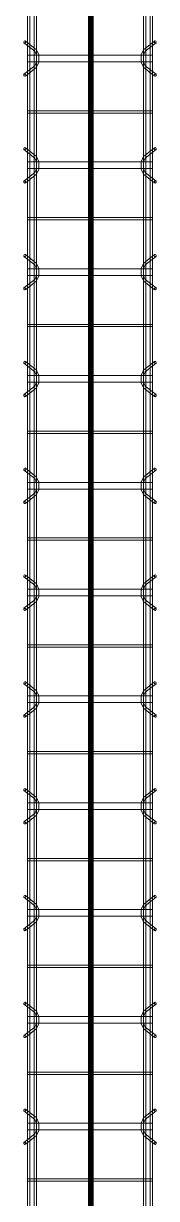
# Model space of a CAD drawing. Header units: inches. Extents: x -19229 to -222, y -6301 to 12387.
# Drawn here: x -2344.4 to -2329.5, y 10019.4 to 10151.4 of the extents above; entities that cross this region are included whole.
import ezdxf

# ---------------------------------------------------------------- set-up
doc = ezdxf.new("R2010")
doc.units = ezdxf.units.IN
doc.header["$MEASUREMENT"] = 0
doc.layers.add('A-GENM', color=13, linetype='Continuous', lineweight=9)
doc.layers.add('S-BEAM', color=12, linetype='Continuous', lineweight=9)

# ---------------------------------------------------------------- blocks, each defined once
blk = doc.blocks.new('Dowel bar assembly - Dowel bar assembly-669756-SLAB ON GROUND JOINTS')
at = {"layer": 'S-BEAM'}
for p, q in [((2175, 1.98), (0, 1.98)), ((0, 1.72), (2175, 1.72)), ((119.87, 1.99), (119.87, -12.01)), ((120.13, 1.99), (119.87, 1.99)), ((119.87, 1.99), (120.13, 1.99)), ((120.13, -12.01), (120.13, 1.99)), ((124.02, 2.23), (124.97, 1.03)), ((125.18, 1.19), (124.23, 2.39)), ((125.63, 1.99), (125.63, -12.01)), ((126.38, 1.99), (125.63, 1.99)), ((125.63, 1.99), (126.38, 1.99)), ((126.38, -12.01), (126.38, 1.99)), ((127.76, 2.39), (126.81, 1.19)), ((127.01, 1.03), (127.96, 2.23)), ((131.87, 1.99), (131.87, -12.01)), ((132.13, 1.99), (131.87, 1.99)), ((131.87, 1.99), (132.13, 1.99)), ((132.13, -12.01), (132.13, 1.99)), ((136.02, 2.23), (136.97, 1.03)), ((137.18, 1.19), (136.23, 2.39)), ((137.63, 1.99), (137.63, -12.01)), ((138.38, 1.99), (137.63, 1.99)), ((137.63, 1.99), (138.38, 1.99)), ((138.38, -12.01), (138.38, 1.99)), ((139.76, 2.39), (138.81, 1.19)), ((139.01, 1.03), (139.96, 2.23)), ((143.87, 1.99), (143.87, -12.01)), ((144.13, 1.99), (143.87, 1.99)), ((143.87, 1.99), (144.13, 1.99)), ((144.13, -12.01), (144.13, 1.99)), ((148.02, 2.23), (148.97, 1.03)), ((149.18, 1.19), (148.23, 2.39)), ((149.63, 1.99), (149.63, -12.01)), ((150.38, 1.99), (149.63, 1.99)), ((149.63, 1.99), (150.38, 1.99)), ((150.38, -12.01), (150.38, 1.99)), ((151.76, 2.39), (150.81, 1.19)), ((151.01, 1.03), (151.96, 2.23)), ((155.87, 1.99), (155.87, -12.01)), ((156.13, 1.99), (155.87, 1.99)), ((155.87, 1.99), (156.13, 1.99)), ((156.13, -12.01), (156.13, 1.99)), ((160.02, 2.23), (160.97, 1.03)), ((161.18, 1.19), (160.23, 2.39)), ((161.63, 1.99), (161.63, -12.01)), ((162.38, 1.99), (161.63, 1.99)), ((161.63, 1.99), (162.38, 1.99)), ((162.38, -12.01), (162.38, 1.99)), ((163.76, 2.39), (162.81, 1.19)), ((163.01, 1.03), (163.96, 2.23)), ((167.87, 1.99), (167.87, -12.01)), ((168.13, 1.99), (167.87, 1.99)), ((167.87, 1.99), (168.13, 1.99)), ((168.13, -12.01), (168.13, 1.99)), ((172.02, 2.23), (172.97, 1.03)), ((173.18, 1.19), (172.23, 2.39)), ((173.63, 1.99), (173.63, -12.01)), ((174.38, 1.99), (173.63, 1.99)), ((173.63, 1.99), (174.38, 1.99)), ((174.38, -12.01), (174.38, 1.99)), ((175.76, 2.39), (174.81, 1.19)), ((175.01, 1.03), (175.96, 2.23)), ((179.87, 1.99), (179.87, -12.01)), ((180.13, 1.99), (179.87, 1.99)), ((179.87, 1.99), (180.13, 1.99)), ((180.13, -12.01), (180.13, 1.99)), ((184.02, 2.23), (184.97, 1.03)), ((185.18, 1.19), (184.23, 2.39)), ((185.63, 1.99), (185.63, -12.01)), ((186.38, 1.99), (185.63, 1.99)), ((185.63, 1.99), (186.38, 1.99)), ((186.38, -12.01), (186.38, 1.99)), ((187.76, 2.39), (186.81, 1.19)), ((187.01, 1.03), (187.96, 2.23)), ((191.87, 1.99), (191.87, -12.01)), ((192.13, 1.99), (191.87, 1.99)), ((191.87, 1.99), (192.13, 1.99)), ((192.13, -12.01), (192.13, 1.99)), ((196.02, 2.23), (196.97, 1.03)), ((197.18, 1.19), (196.23, 2.39)), ((197.63, 1.99), (197.63, -12.01)), ((198.38, 1.99), (197.63, 1.99)), ((197.63, 1.99), (198.38, 1.99)), ((198.38, -12.01), (198.38, 1.99)), ((199.76, 2.39), (198.81, 1.19)), ((199.01, 1.03), (199.96, 2.23)), ((203.87, 1.99), (203.87, -12.01)), ((204.13, 1.99), (203.87, 1.99)), ((203.87, 1.99), (204.13, 1.99)), ((204.13, -12.01), (204.13, 1.99)), ((208.02, 2.23), (208.97, 1.03)), ((209.18, 1.19), (208.23, 2.39)), ((209.63, 1.99), (209.63, -12.01)), ((210.38, 1.99), (209.63, 1.99)), ((209.63, 1.99), (210.38, 1.99)), ((210.38, -12.01), (210.38, 1.99)), ((211.76, 2.39), (210.81, 1.19)), ((211.01, 1.03), (211.96, 2.23)), ((215.87, 1.99), (215.87, -12.01)), ((216.13, 1.99), (215.87, 1.99)), ((215.87, 1.99), (216.13, 1.99)), ((216.13, -12.01), (216.13, 1.99)), ((220.02, 2.23), (220.97, 1.03)), ((221.18, 1.19), (220.23, 2.39)), ((221.63, 1.99), (221.63, -12.01)), ((222.38, 1.99), (221.63, 1.99)), ((221.63, 1.99), (222.38, 1.99)), ((222.38, -12.01), (222.38, 1.99)), ((223.76, 2.39), (222.81, 1.19)), ((223.01, 1.03), (223.96, 2.23)), ((227.87, 1.99), (227.87, -12.01)), ((228.13, 1.99), (227.87, 1.99)), ((227.87, 1.99), (228.13, 1.99)), ((228.13, -12.01), (228.13, 1.99)), ((232.02, 2.23), (232.97, 1.03)), ((233.18, 1.19), (232.23, 2.39)), ((233.63, 1.99), (233.63, -12.01)), ((234.38, 1.99), (233.63, 1.99)), ((233.63, 1.99), (234.38, 1.99)), ((234.38, -12.01), (234.38, 1.99)), ((235.76, 2.39), (234.81, 1.19)), ((235.01, 1.03), (235.96, 2.23)), ((239.87, 1.99), (239.87, -12.01)), ((240.13, 1.99), (239.87, 1.99)), ((239.87, 1.99), (240.13, 1.99)), ((240.13, -12.01), (240.13, 1.99)), ((244.02, 2.23), (244.97, 1.03)), ((245.18, 1.19), (244.23, 2.39)), ((245.63, 1.99), (245.63, -12.01)), ((246.38, 1.99), (245.63, 1.99)), ((245.63, 1.99), (246.38, 1.99)), ((246.38, -12.01), (246.38, 1.99)), ((247.76, 2.39), (246.81, 1.19)), ((247.01, 1.03), (247.96, 2.23)), ((2175, 1.25), (0, 1.25)), ((0, 0.99), (2175, 0.99)), ((2175, -11.01), (0, -11.01)), ((0, -11.27), (2175, -11.27)), ((2175, -11.74), (0, -11.74)), ((124.97, -11.05), (124.02, -12.25)), ((124.23, -12.41), (125.18, -11.21)), ((126.81, -11.21), (127.76, -12.41)), ((127.96, -12.25), (127.01, -11.05)), ((136.97, -11.05), (136.02, -12.25)), ((136.23, -12.41), (137.18, -11.21)), ((138.81, -11.21), (139.76, -12.41)), ((139.96, -12.25), (139.01, -11.05)), ((148.97, -11.05), (148.02, -12.25)), ((148.23, -12.41), (149.18, -11.21)), ((150.81, -11.21), (151.76, -12.41)), ((151.96, -12.25), (151.01, -11.05)), ((160.97, -11.05), (160.02, -12.25)), ((160.23, -12.41), (161.18, -11.21)), ((162.81, -11.21), (163.76, -12.41)), ((163.96, -12.25), (163.01, -11.05)), ((172.97, -11.05), (172.02, -12.25)), ((172.23, -12.41), (173.18, -11.21)), ((174.81, -11.21), (175.76, -12.41)), ((175.96, -12.25), (175.01, -11.05)), ((184.97, -11.05), (184.02, -12.25)), ((184.23, -12.41), (185.18, -11.21)), ((186.81, -11.21), (187.76, -12.41)), ((187.96, -12.25), (187.01, -11.05)), ((196.97, -11.05), (196.02, -12.25)), ((196.23, -12.41), (197.18, -11.21)), ((198.81, -11.21), (199.76, -12.41)), ((199.96, -12.25), (199.01, -11.05)), ((208.97, -11.05), (208.02, -12.25)), ((208.23, -12.41), (209.18, -11.21)), ((210.81, -11.21), (211.76, -12.41)), ((211.96, -12.25), (211.01, -11.05)), ((220.97, -11.05), (220.02, -12.25)), ((220.23, -12.41), (221.18, -11.21)), ((222.81, -11.21), (223.76, -12.41)), ((223.96, -12.25), (223.01, -11.05)), ((232.97, -11.05), (232.02, -12.25)), ((232.23, -12.41), (233.18, -11.21)), ((234.81, -11.21), (235.76, -12.41)), ((235.96, -12.25), (235.01, -11.05)), ((244.97, -11.05), (244.02, -12.25)), ((244.23, -12.41), (245.18, -11.21)), ((246.81, -11.21), (247.76, -12.41)), ((247.96, -12.25), (247.01, -11.05)), ((0, -12), (2175, -12)), ((120.13, -12.01), (119.87, -12.01)), ((119.87, -12.01), (120.13, -12.01)), ((126.38, -12.01), (125.63, -12.01)), ((125.63, -12.01), (126.38, -12.01)), ((132.13, -12.01), (131.87, -12.01)), ((131.87, -12.01), (132.13, -12.01)), ((138.38, -12.01), (137.63, -12.01)), ((137.63, -12.01), (138.38, -12.01)), ((144.13, -12.01), (143.87, -12.01)), ((143.87, -12.01), (144.13, -12.01)), ((150.38, -12.01), (149.63, -12.01)), ((149.63, -12.01), (150.38, -12.01)), ((156.13, -12.01), (155.87, -12.01)), ((155.87, -12.01), (156.13, -12.01)), ((162.38, -12.01), (161.63, -12.01)), ((161.63, -12.01), (162.38, -12.01)), ((168.13, -12.01), (167.87, -12.01)), ((167.87, -12.01), (168.13, -12.01)), ((174.38, -12.01), (173.63, -12.01)), ((173.63, -12.01), (174.38, -12.01)), ((180.13, -12.01), (179.87, -12.01)), ((179.87, -12.01), (180.13, -12.01)), ((186.38, -12.01), (185.63, -12.01)), ((185.63, -12.01), (186.38, -12.01)), ((192.13, -12.01), (191.87, -12.01)), ((191.87, -12.01), (192.13, -12.01)), ((198.38, -12.01), (197.63, -12.01)), ((197.63, -12.01), (198.38, -12.01)), ((204.13, -12.01), (203.87, -12.01)), ((203.87, -12.01), (204.13, -12.01)), ((210.38, -12.01), (209.63, -12.01)), ((209.63, -12.01), (210.38, -12.01)), ((216.13, -12.01), (215.87, -12.01)), ((215.87, -12.01), (216.13, -12.01)), ((222.38, -12.01), (221.63, -12.01)), ((221.63, -12.01), (222.38, -12.01)), ((228.13, -12.01), (227.87, -12.01)), ((227.87, -12.01), (228.13, -12.01)), ((234.38, -12.01), (233.63, -12.01)), ((233.63, -12.01), (234.38, -12.01)), ((240.13, -12.01), (239.87, -12.01)), ((239.87, -12.01), (240.13, -12.01)), ((246.38, -12.01), (245.63, -12.01)), ((245.63, -12.01), (246.38, -12.01))]:
    blk.add_line(p, q, dxfattribs=at)
at = {"layer": 'S-BEAM', "flags": 128}
for points in [[(124.97, 1.03), (125.53, 0.73), (126.39, 0.72), (126.97, 0.99), (127.01, 1.03)], [(125.18, 1.19), (125.62, 0.97), (126.38, 0.98), (126.81, 1.19)], [(136.97, 1.03), (137.53, 0.73), (138.39, 0.72), (138.97, 0.99), (139.01, 1.03)], [(137.18, 1.19), (137.62, 0.97), (138.38, 0.98), (138.81, 1.19)], [(148.97, 1.03), (149.53, 0.73), (150.39, 0.72), (150.97, 0.99), (151.01, 1.03)], [(149.18, 1.19), (149.62, 0.97), (150.38, 0.98), (150.81, 1.19)], [(160.97, 1.03), (161.53, 0.73), (162.39, 0.72), (162.97, 0.99), (163.01, 1.03)], [(161.18, 1.19), (161.62, 0.97), (162.38, 0.98), (162.81, 1.19)], [(172.97, 1.03), (173.53, 0.73), (174.39, 0.72), (174.97, 0.99), (175.01, 1.03)], [(173.18, 1.19), (173.62, 0.97), (174.38, 0.98), (174.81, 1.19)], [(184.97, 1.03), (185.53, 0.73), (186.39, 0.72), (186.97, 0.99), (187.01, 1.03)], [(185.18, 1.19), (185.62, 0.97), (186.38, 0.98), (186.81, 1.19)], [(196.97, 1.03), (197.53, 0.73), (198.39, 0.72), (198.97, 0.99), (199.01, 1.03)], [(197.18, 1.19), (197.62, 0.97), (198.38, 0.98), (198.81, 1.19)], [(208.97, 1.03), (209.53, 0.73), (210.39, 0.72), (210.97, 0.99), (211.01, 1.03)], [(209.18, 1.19), (209.62, 0.97), (210.38, 0.98), (210.81, 1.19)], [(220.97, 1.03), (221.53, 0.73), (222.39, 0.72), (222.97, 0.99), (223.01, 1.03)], [(221.18, 1.19), (221.62, 0.97), (222.38, 0.98), (222.81, 1.19)], [(232.97, 1.03), (233.53, 0.73), (234.39, 0.72), (234.97, 0.99), (235.01, 1.03)], [(233.18, 1.19), (233.62, 0.97), (234.38, 0.98), (234.81, 1.19)], [(244.97, 1.03), (245.53, 0.73), (246.39, 0.72), (246.97, 0.99), (247.01, 1.03)], [(245.18, 1.19), (245.62, 0.97), (246.38, 0.98), (246.81, 1.19)], [(124.97, -11.05), (125.53, -10.75), (126.39, -10.74), (126.97, -11.01), (127.01, -11.05)], [(125.18, -11.21), (125.62, -10.99), (126.38, -11), (126.81, -11.21)], [(136.97, -11.05), (137.53, -10.75), (138.39, -10.74), (138.97, -11.01), (139.01, -11.05)], [(137.18, -11.21), (137.62, -10.99), (138.38, -11), (138.81, -11.21)], [(148.97, -11.05), (149.53, -10.75), (150.39, -10.74), (150.97, -11.01), (151.01, -11.05)], [(149.18, -11.21), (149.62, -10.99), (150.38, -11), (150.81, -11.21)], [(160.97, -11.05), (161.53, -10.75), (162.39, -10.74), (162.97, -11.01), (163.01, -11.05)], [(161.18, -11.21), (161.62, -10.99), (162.38, -11), (162.81, -11.21)], [(172.97, -11.05), (173.53, -10.75), (174.39, -10.74), (174.97, -11.01), (175.01, -11.05)], [(173.18, -11.21), (173.62, -10.99), (174.38, -11), (174.81, -11.21)], [(184.97, -11.05), (185.53, -10.75), (186.39, -10.74), (186.97, -11.01), (187.01, -11.05)], [(185.18, -11.21), (185.62, -10.99), (186.38, -11), (186.81, -11.21)], [(196.97, -11.05), (197.53, -10.75), (198.39, -10.74), (198.97, -11.01), (199.01, -11.05)], [(197.18, -11.21), (197.62, -10.99), (198.38, -11), (198.81, -11.21)], [(208.97, -11.05), (209.53, -10.75), (210.39, -10.74), (210.97, -11.01), (211.01, -11.05)], [(209.18, -11.21), (209.62, -10.99), (210.38, -11), (210.81, -11.21)], [(220.97, -11.05), (221.53, -10.75), (222.39, -10.74), (222.97, -11.01), (223.01, -11.05)], [(221.18, -11.21), (221.62, -10.99), (222.38, -11), (222.81, -11.21)], [(232.97, -11.05), (233.53, -10.75), (234.39, -10.74), (234.97, -11.01), (235.01, -11.05)], [(233.18, -11.21), (233.62, -10.99), (234.38, -11), (234.81, -11.21)], [(244.97, -11.05), (245.53, -10.75), (246.39, -10.74), (246.97, -11.01), (247.01, -11.05)], [(245.18, -11.21), (245.62, -10.99), (246.38, -11), (246.81, -11.21)]]:
    blk.add_lwpolyline(points, dxfattribs=at)
at = {"layer": 'S-BEAM'}
for centre, major_axis, start_param, end_param in [((124.12, 2.31), (0.101, 0.08), 5.709265, 8.850858), ((124.12, 2.31), (0.101, 0.08), 2.567673, 5.709265), ((127.86, 2.31), (-0.101, 0.08), 3.715513, 6.857105), ((127.86, 2.31), (-0.101, 0.08), 0.57392, 3.715513), ((136.12, 2.31), (0.101, 0.08), 5.709265, 8.850858), ((136.12, 2.31), (0.101, 0.08), 2.567673, 5.709265), ((139.86, 2.31), (-0.101, 0.08), 3.715513, 6.857105), ((139.86, 2.31), (-0.101, 0.08), 0.57392, 3.715513), ((148.12, 2.31), (0.101, 0.08), 5.709265, 8.850858), ((148.12, 2.31), (0.101, 0.08), 2.567673, 5.709265), ((151.86, 2.31), (-0.101, 0.08), 3.715513, 6.857105), ((151.86, 2.31), (-0.101, 0.08), 0.57392, 3.715513), ((160.12, 2.31), (0.101, 0.08), 5.709265, 8.850858), ((160.12, 2.31), (0.101, 0.08), 2.567673, 5.709265), ((163.86, 2.31), (-0.101, 0.08), 3.715513, 6.857105), ((163.86, 2.31), (-0.101, 0.08), 0.57392, 3.715513), ((172.12, 2.31), (0.101, 0.08), 5.709265, 8.850858), ((172.12, 2.31), (0.101, 0.08), 2.567673, 5.709265), ((175.86, 2.31), (-0.101, 0.08), 3.715513, 6.857105), ((175.86, 2.31), (-0.101, 0.08), 0.57392, 3.715513), ((184.12, 2.31), (0.101, 0.08), 5.709265, 8.850858), ((184.12, 2.31), (0.101, 0.08), 2.567673, 5.709265), ((187.86, 2.31), (-0.101, 0.08), 3.715513, 6.857105), ((187.86, 2.31), (-0.101, 0.08), 0.57392, 3.715513), ((196.12, 2.31), (0.101, 0.08), 5.709265, 8.850858), ((196.12, 2.31), (0.101, 0.08), 2.567673, 5.709265), ((199.86, 2.31), (-0.101, 0.08), 3.715513, 6.857105), ((199.86, 2.31), (-0.101, 0.08), 0.57392, 3.715513), ((208.12, 2.31), (0.101, 0.08), 5.709265, 8.850858), ((208.12, 2.31), (0.101, 0.08), 2.567673, 5.709265), ((211.86, 2.31), (-0.101, 0.08), 3.715513, 6.857105), ((211.86, 2.31), (-0.101, 0.08), 0.57392, 3.715513), ((220.12, 2.31), (0.101, 0.08), 5.709265, 8.850858), ((220.12, 2.31), (0.101, 0.08), 2.567673, 5.709265), ((223.86, 2.31), (-0.101, 0.08), 3.715513, 6.857105), ((223.86, 2.31), (-0.101, 0.08), 0.57392, 3.715513), ((232.12, 2.31), (0.101, 0.08), 5.709265, 8.850858), ((232.12, 2.31), (0.101, 0.08), 2.567673, 5.709265), ((235.86, 2.31), (-0.101, 0.08), 3.715513, 6.857105), ((235.86, 2.31), (-0.101, 0.08), 0.57392, 3.715513), ((244.12, 2.31), (0.101, 0.08), 5.709265, 8.850858), ((244.12, 2.31), (0.101, 0.08), 2.567673, 5.709265), ((247.86, 2.31), (-0.101, 0.08), 3.715513, 6.857105), ((247.86, 2.31), (-0.101, 0.08), 0.57392, 3.715513), ((124.12, -12.33), (-0.101, 0.08), 3.715513, 6.857105), ((124.12, -12.33), (-0.101, 0.08), 0.57392, 3.715513), ((127.86, -12.33), (0.101, 0.08), 5.709265, 8.850858), ((127.86, -12.33), (0.101, 0.08), 2.567673, 5.709265), ((136.12, -12.33), (-0.101, 0.08), 3.715513, 6.857105), ((136.12, -12.33), (-0.101, 0.08), 0.57392, 3.715513), ((139.86, -12.33), (0.101, 0.08), 5.709265, 8.850858), ((139.86, -12.33), (0.101, 0.08), 2.567673, 5.709265), ((148.12, -12.33), (-0.101, 0.08), 3.715513, 6.857105), ((148.12, -12.33), (-0.101, 0.08), 0.57392, 3.715513), ((151.86, -12.33), (0.101, 0.08), 5.709265, 8.850858), ((151.86, -12.33), (0.101, 0.08), 2.567673, 5.709265), ((160.12, -12.33), (-0.101, 0.08), 3.715513, 6.857105), ((160.12, -12.33), (-0.101, 0.08), 0.57392, 3.715513), ((163.86, -12.33), (0.101, 0.08), 5.709265, 8.850858), ((163.86, -12.33), (0.101, 0.08), 2.567673, 5.709265), ((172.12, -12.33), (-0.101, 0.08), 3.715513, 6.857105), ((172.12, -12.33), (-0.101, 0.08), 0.57392, 3.715513), ((175.86, -12.33), (0.101, 0.08), 5.709265, 8.850858), ((175.86, -12.33), (0.101, 0.08), 2.567673, 5.709265), ((184.12, -12.33), (-0.101, 0.08), 3.715513, 6.857105), ((184.12, -12.33), (-0.101, 0.08), 0.57392, 3.715513), ((187.86, -12.33), (0.101, 0.08), 5.709265, 8.850858), ((187.86, -12.33), (0.101, 0.08), 2.567673, 5.709265), ((196.12, -12.33), (-0.101, 0.08), 3.715513, 6.857105), ((196.12, -12.33), (-0.101, 0.08), 0.57392, 3.715513), ((199.86, -12.33), (0.101, 0.08), 5.709265, 8.850858), ((199.86, -12.33), (0.101, 0.08), 2.567673, 5.709265), ((208.12, -12.33), (-0.101, 0.08), 3.715513, 6.857105), ((208.12, -12.33), (-0.101, 0.08), 0.57392, 3.715513), ((211.86, -12.33), (0.101, 0.08), 5.709265, 8.850858), ((211.86, -12.33), (0.101, 0.08), 2.567673, 5.709265), ((220.12, -12.33), (-0.101, 0.08), 3.715513, 6.857105), ((220.12, -12.33), (-0.101, 0.08), 0.57392, 3.715513), ((223.86, -12.33), (0.101, 0.08), 5.709265, 8.850858), ((223.86, -12.33), (0.101, 0.08), 2.567673, 5.709265), ((232.12, -12.33), (-0.101, 0.08), 3.715513, 6.857105), ((232.12, -12.33), (-0.101, 0.08), 0.57392, 3.715513), ((235.86, -12.33), (0.101, 0.08), 5.709265, 8.850858), ((235.86, -12.33), (0.101, 0.08), 2.567673, 5.709265), ((244.12, -12.33), (-0.101, 0.08), 3.715513, 6.857105), ((244.12, -12.33), (-0.101, 0.08), 0.57392, 3.715513), ((247.86, -12.33), (0.101, 0.08), 5.709265, 8.850858), ((247.86, -12.33), (0.101, 0.08), 2.567673, 5.709265)]:
    blk.add_ellipse(centre, major_axis=major_axis, ratio=0.816528, start_param=start_param, end_param=end_param, dxfattribs=at)

msp = doc.modelspace()

# ---------------------------------------------------------------- linework, layer by layer
at = {"layer": 'A-GENM'}
for p, q in [((-2337.08036, 9901.1894), (-2337.08036, 12077.1894)), ((-2337.02059, 12077.1894), (-2337.02059, 9901.1894)), ((-2337.02059, 12077.1894), (-2337.02059, 9901.1894)), ((-2337.00273, 12077.1894), (-2337.00273, 9901.1894)), ((-2336.99348, 9901.1894), (-2336.99348, 12077.1894)), ((-2336.98122, 9901.1894), (-2336.98122, 12077.1894)), ((-2336.98122, 12077.1894), (-2336.98122, 9901.1894)), ((-2336.91585, 9901.1894), (-2336.91585, 12077.1894)), ((-2336.86718, 9901.1894), (-2336.86718, 12077.1894)), ((-2336.7803, 12077.1894), (-2336.7803, 9901.1894)), ((-2336.66626, 9901.1894), (-2336.66626, 12077.1894)), ((-2336.66626, 9901.1894), (-2336.66626, 12077.1894)), ((-2336.65869, 9901.1894), (-2336.65869, 12077.1894)), ((-2336.65717, 9901.1894), (-2336.65717, 12077.1894)), ((-2336.62689, 12077.1894), (-2336.62689, 9901.1894)), ((-2336.62689, 12077.1894), (-2336.62689, 9901.1894)), ((-2336.57181, 9901.1894), (-2336.57181, 12077.1894)), ((-2336.57029, 9901.1894), (-2336.57029, 12077.1894))]:
    msp.add_line(p, q, dxfattribs=at)

# ---------------------------------------------------------------- block references
at = {"layer": 'S-BEAM', "rotation": 89.99999999999991}
msp.add_blockref('Dowel bar assembly - Dowel bar assembly-669756-SLAB ON GROUND JOINTS', (-2341.93092, 9901.50636), dxfattribs=at)

doc.saveas('drawing.dxf')
